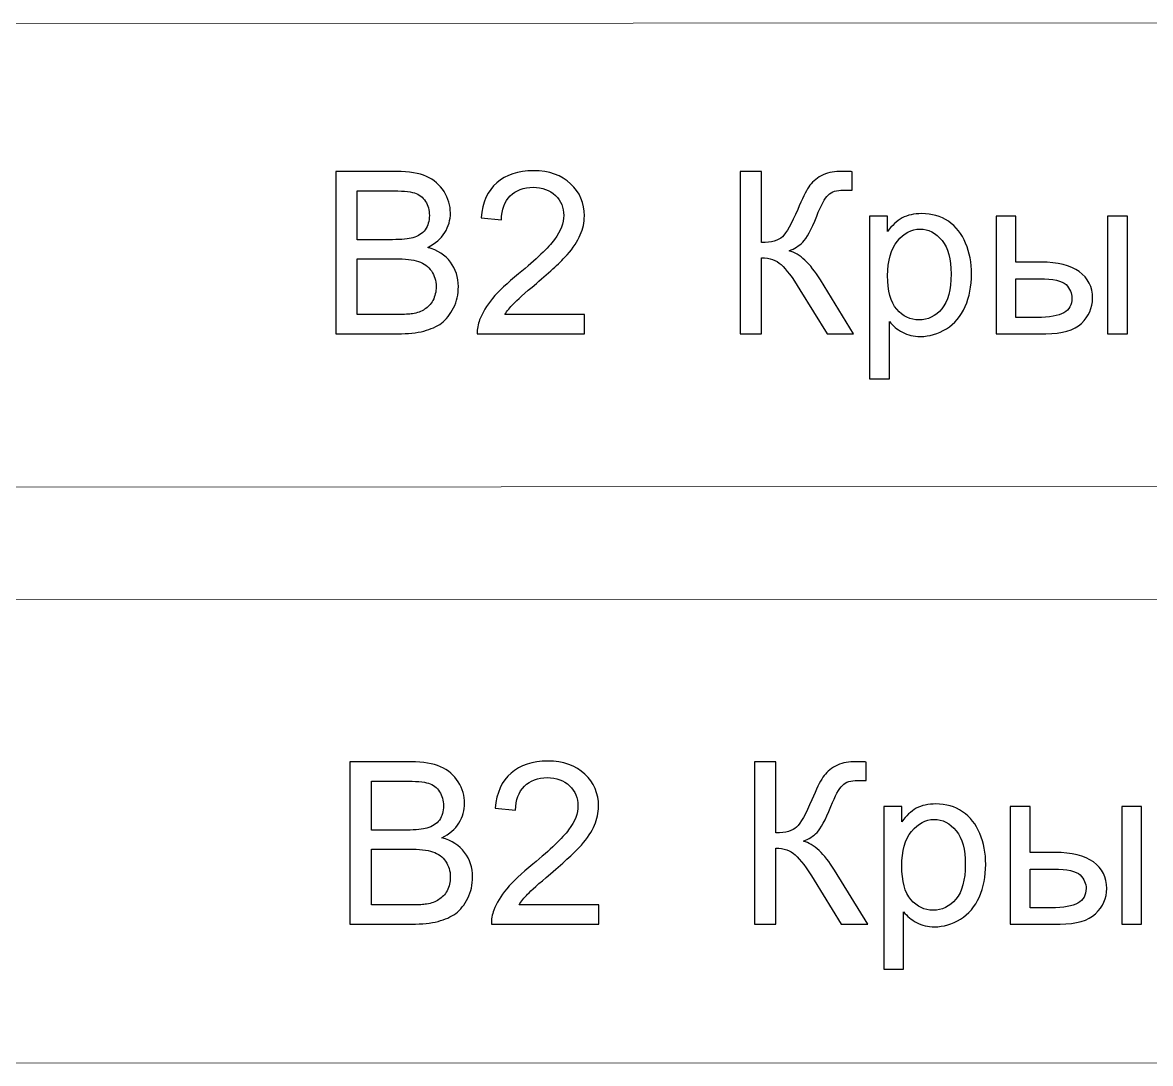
# Model space of a CAD drawing. Header units: centimetres. Extents: x -109.1 to -53.6, y -10 to 49.4.
# Drawn here: x -102.609 to -100.502, y 23.426 to 25.37 of the extents above; entities that cross this region are included whole.
import ezdxf

# ---------------------------------------------------------------- set-up
doc = ezdxf.new("R2010")
doc.units = ezdxf.units.CM
doc.header["$MEASUREMENT"] = 0
doc.layers.add('layer 1', color=7, linetype='Continuous')

msp = doc.modelspace()

# ---------------------------------------------------------------- linework, layer by layer
at = {"layer": 'layer 1', "color": 250, "lineweight": 20}
for points in [[(-108.71222, 25.36748), (-108.92754, 25.19911), (-108.8065, 24.83814), (-108.65128, 24.50192), (-108.65128, 24.50192), (-108.65128, 24.50192), (-94.77891, 24.50345), (-94.77891, 24.50345), (-94.77891, 24.50345), (-94.77891, 24.50345), (-94.22492, 25.36975), (-94.22492, 25.36975), (-94.22492, 25.36975), (-94.22492, 25.36975), (-108.71222, 25.36748), (-108.71222, 25.36748)], [(-94.34129, 24.29152), (-94.12598, 24.12315), (-94.24701, 23.76218), (-94.40223, 23.42596), (-94.40223, 23.42596), (-94.40223, 23.42596), (-108.27459, 23.42749), (-108.27459, 23.42749), (-108.27459, 23.42749), (-108.27459, 23.42749), (-108.8286, 24.29379), (-108.8286, 24.29379), (-108.8286, 24.29379), (-108.8286, 24.29379), (-94.34129, 24.29152), (-94.34129, 24.29152)]]:
    msp.add_open_spline(points, degree=3, knots=[0, 0, 0, 0, 0.2, 0.2, 0.2, 0.2, 0.4, 0.4, 0.4, 0.4, 0.6, 0.6, 0.6, 0.6, 1, 1, 1, 1], dxfattribs=at)
at = {"layer": 'layer 1', "color": 242}
for points, knots in [([(-102.02376, 24.78858), (-102.02376, 24.78858), (-102.02376, 25.09169), (-102.02376, 25.09169), (-102.02376, 25.09169), (-102.02376, 25.09169), (-101.90988, 25.09169), (-101.90988, 25.09169), (-101.90988, 25.09169), (-101.8866, 25.09169), (-101.86839, 25.08872), (-101.85442, 25.08237), (-101.85442, 25.08237), (-101.84003, 25.07645), (-101.82945, 25.06671), (-101.8214, 25.05401), (-101.8214, 25.05401), (-101.81336, 25.04131), (-101.80955, 25.02819), (-101.80955, 25.01422), (-101.80955, 25.01422), (-101.80955, 25.00109), (-101.81294, 24.98882), (-101.82013, 24.97739), (-101.82013, 24.97739), (-101.82691, 24.96596), (-101.83749, 24.95707), (-101.85188, 24.94987), (-101.85188, 24.94987), (-101.83368, 24.94437), (-101.81929, 24.93548), (-101.80955, 24.92235), (-101.80955, 24.92235), (-101.79981, 24.90923), (-101.79473, 24.89399), (-101.79473, 24.87663), (-101.79473, 24.87663), (-101.79473, 24.86224), (-101.7977, 24.84912), (-101.80362, 24.83684), (-101.80362, 24.83684), (-101.80997, 24.82456), (-101.81717, 24.81525), (-101.82606, 24.80848), (-101.82606, 24.80848), (-101.83495, 24.80213), (-101.84596, 24.79705), (-101.85908, 24.79366), (-101.85908, 24.79366), (-101.87263, 24.79027), (-101.88871, 24.78858), (-101.90819, 24.78858), (-101.90819, 24.78858), (-101.90819, 24.78858), (-102.02376, 24.78858), (-102.02376, 24.78858)], [0, 0, 0, 0, 0.0666667, 0.0666667, 0.0666667, 0.0666667, 0.1333333, 0.1333333, 0.1333333, 0.1333333, 0.2, 0.2, 0.2, 0.2, 0.2666667, 0.2666667, 0.2666667, 0.2666667, 0.3333333, 0.3333333, 0.3333333, 0.3333333, 0.4, 0.4, 0.4, 0.4, 0.4666667, 0.4666667, 0.4666667, 0.4666667, 0.5333333, 0.5333333, 0.5333333, 0.5333333, 0.6, 0.6, 0.6, 0.6, 0.6666667, 0.6666667, 0.6666667, 0.6666667, 0.7333333, 0.7333333, 0.7333333, 0.7333333, 0.8, 0.8, 0.8, 0.8, 0.8666667, 0.8666667, 0.8666667, 0.8666667, 1, 1, 1, 1]), ([(-101.55894, 24.82456), (-101.55894, 24.82456), (-101.55894, 24.78858), (-101.55894, 24.78858), (-101.55894, 24.78858), (-101.55894, 24.78858), (-101.7596, 24.78858), (-101.7596, 24.78858), (-101.7596, 24.78858), (-101.7596, 24.79747), (-101.75833, 24.80636), (-101.75494, 24.8144), (-101.75494, 24.8144), (-101.74986, 24.82795), (-101.74182, 24.8415), (-101.73081, 24.85462), (-101.73081, 24.85462), (-101.71938, 24.86817), (-101.7033, 24.88341), (-101.68213, 24.90076), (-101.68213, 24.90076), (-101.64911, 24.92786), (-101.62667, 24.94902), (-101.61524, 24.96469), (-101.61524, 24.96469), (-101.60339, 24.98077), (-101.59789, 24.99559), (-101.59789, 25.00956), (-101.59789, 25.00956), (-101.59789, 25.02438), (-101.60297, 25.03665), (-101.61355, 25.04681), (-101.61355, 25.04681), (-101.62413, 25.05697), (-101.6381, 25.06205), (-101.65504, 25.06205), (-101.65504, 25.06205), (-101.67282, 25.06205), (-101.68721, 25.05655), (-101.69779, 25.04597), (-101.69779, 25.04597), (-101.7088, 25.03538), (-101.71388, 25.02014), (-101.7143, 25.00152), (-101.7143, 25.00152), (-101.7143, 25.00152), (-101.7524, 25.00533), (-101.7524, 25.00533), (-101.7524, 25.00533), (-101.74986, 25.03369), (-101.74013, 25.0557), (-101.72277, 25.07052), (-101.72277, 25.07052), (-101.70584, 25.08534), (-101.68298, 25.09296), (-101.65419, 25.09296), (-101.65419, 25.09296), (-101.62498, 25.09296), (-101.60212, 25.08491), (-101.58519, 25.06883), (-101.58519, 25.06883), (-101.56783, 25.05274), (-101.55936, 25.03242), (-101.55936, 25.00871), (-101.55936, 25.00871), (-101.55936, 24.99644), (-101.5619, 24.98458), (-101.56698, 24.97315), (-101.56698, 24.97315), (-101.57206, 24.9613), (-101.58011, 24.94902), (-101.59154, 24.9359), (-101.59154, 24.9359), (-101.60339, 24.9232), (-101.62244, 24.90542), (-101.64911, 24.88256), (-101.64911, 24.88256), (-101.67155, 24.86393), (-101.68552, 24.85123), (-101.69187, 24.84446), (-101.69187, 24.84446), (-101.69822, 24.83769), (-101.70372, 24.83134), (-101.70795, 24.82456), (-101.70795, 24.82456), (-101.70795, 24.82456), (-101.55894, 24.82456), (-101.55894, 24.82456)], [0, 0, 0, 0, 0.0434783, 0.0434783, 0.0434783, 0.0434783, 0.0869565, 0.0869565, 0.0869565, 0.0869565, 0.1304348, 0.1304348, 0.1304348, 0.1304348, 0.173913, 0.173913, 0.173913, 0.173913, 0.2173913, 0.2173913, 0.2173913, 0.2173913, 0.2608696, 0.2608696, 0.2608696, 0.2608696, 0.3043478, 0.3043478, 0.3043478, 0.3043478, 0.3478261, 0.3478261, 0.3478261, 0.3478261, 0.3913043, 0.3913043, 0.3913043, 0.3913043, 0.4347826, 0.4347826, 0.4347826, 0.4347826, 0.4782609, 0.4782609, 0.4782609, 0.4782609, 0.5217391, 0.5217391, 0.5217391, 0.5217391, 0.5652174, 0.5652174, 0.5652174, 0.5652174, 0.6086957, 0.6086957, 0.6086957, 0.6086957, 0.6521739, 0.6521739, 0.6521739, 0.6521739, 0.6956522, 0.6956522, 0.6956522, 0.6956522, 0.7391304, 0.7391304, 0.7391304, 0.7391304, 0.7826087, 0.7826087, 0.7826087, 0.7826087, 0.826087, 0.826087, 0.826087, 0.826087, 0.8695652, 0.8695652, 0.8695652, 0.8695652, 0.9130435, 0.9130435, 0.9130435, 0.9130435, 1, 1, 1, 1]), ([(-101.26818, 25.09169), (-101.26818, 25.09169), (-101.22838, 25.09169), (-101.22838, 25.09169), (-101.22838, 25.09169), (-101.22838, 25.09169), (-101.22838, 24.95876), (-101.22838, 24.95876), (-101.22838, 24.95876), (-101.20976, 24.95876), (-101.19706, 24.96257), (-101.18944, 24.96977), (-101.18944, 24.96977), (-101.18224, 24.97654), (-101.1725, 24.9939), (-101.16107, 25.02057), (-101.16107, 25.02057), (-101.15261, 25.04046), (-101.14583, 25.05443), (-101.14033, 25.0629), (-101.14033, 25.0629), (-101.13483, 25.07094), (-101.12721, 25.07772), (-101.11705, 25.08364), (-101.11705, 25.08364), (-101.10689, 25.08915), (-101.09588, 25.09169), (-101.0836, 25.09169), (-101.0836, 25.09169), (-101.06836, 25.09169), (-101.06032, 25.09169), (-101.05947, 25.09126), (-101.05947, 25.09126), (-101.05947, 25.09126), (-101.05947, 25.05655), (-101.05947, 25.05655), (-101.05947, 25.05655), (-101.06074, 25.05655), (-101.06328, 25.05697), (-101.06752, 25.05697), (-101.06752, 25.05697), (-101.07175, 25.05697), (-101.07429, 25.05697), (-101.07556, 25.05697), (-101.07556, 25.05697), (-101.08826, 25.05697), (-101.09757, 25.05401), (-101.10392, 25.04766), (-101.10392, 25.04766), (-101.11027, 25.04173), (-101.11747, 25.02819), (-101.12551, 25.00829), (-101.12551, 25.00829), (-101.13567, 24.98247), (-101.14456, 24.96638), (-101.15134, 24.95961), (-101.15134, 24.95961), (-101.15853, 24.95283), (-101.167, 24.94775), (-101.17674, 24.94352), (-101.17674, 24.94352), (-101.15726, 24.93844), (-101.13779, 24.92024), (-101.11874, 24.88933), (-101.11874, 24.88933), (-101.11874, 24.88933), (-101.05651, 24.78858), (-101.05651, 24.78858), (-101.05651, 24.78858), (-101.05651, 24.78858), (-101.10604, 24.78858), (-101.10604, 24.78858), (-101.10604, 24.78858), (-101.10604, 24.78858), (-101.15684, 24.87071), (-101.15684, 24.87071), (-101.15684, 24.87071), (-101.17081, 24.89357), (-101.18266, 24.90923), (-101.19198, 24.9177), (-101.19198, 24.9177), (-101.20129, 24.92616), (-101.21314, 24.9304), (-101.22838, 24.9304), (-101.22838, 24.9304), (-101.22838, 24.9304), (-101.22838, 24.78858), (-101.22838, 24.78858), (-101.22838, 24.78858), (-101.22838, 24.78858), (-101.26818, 24.78858), (-101.26818, 24.78858), (-101.26818, 24.78858), (-101.26818, 24.78858), (-101.26818, 25.09169), (-101.26818, 25.09169)], [0, 0, 0, 0, 0.04, 0.04, 0.04, 0.04, 0.08, 0.08, 0.08, 0.08, 0.12, 0.12, 0.12, 0.12, 0.16, 0.16, 0.16, 0.16, 0.2, 0.2, 0.2, 0.2, 0.24, 0.24, 0.24, 0.24, 0.28, 0.28, 0.28, 0.28, 0.32, 0.32, 0.32, 0.32, 0.36, 0.36, 0.36, 0.36, 0.4, 0.4, 0.4, 0.4, 0.44, 0.44, 0.44, 0.44, 0.48, 0.48, 0.48, 0.48, 0.52, 0.52, 0.52, 0.52, 0.56, 0.56, 0.56, 0.56, 0.6, 0.6, 0.6, 0.6, 0.64, 0.64, 0.64, 0.64, 0.68, 0.68, 0.68, 0.68, 0.72, 0.72, 0.72, 0.72, 0.76, 0.76, 0.76, 0.76, 0.8, 0.8, 0.8, 0.8, 0.84, 0.84, 0.84, 0.84, 0.88, 0.88, 0.88, 0.88, 0.92, 0.92, 0.92, 0.92, 1, 1, 1, 1]), ([(-101.98354, 24.96426), (-101.98354, 24.96426), (-101.91792, 24.96426), (-101.91792, 24.96426), (-101.91792, 24.96426), (-101.90014, 24.96426), (-101.88744, 24.96553), (-101.87982, 24.96765), (-101.87982, 24.96765), (-101.86966, 24.97104), (-101.86204, 24.97569), (-101.85654, 24.98289), (-101.85654, 24.98289), (-101.85146, 24.99009), (-101.84892, 24.99898), (-101.84892, 25.00956), (-101.84892, 25.00956), (-101.84892, 25.0193), (-101.85146, 25.02819), (-101.85612, 25.03581), (-101.85612, 25.03581), (-101.8612, 25.04343), (-101.86797, 25.04893), (-101.87686, 25.05147), (-101.87686, 25.05147), (-101.88575, 25.05443), (-101.90099, 25.0557), (-101.923, 25.0557), (-101.923, 25.0557), (-101.923, 25.0557), (-101.98354, 25.0557), (-101.98354, 25.0557), (-101.98354, 25.0557), (-101.98354, 25.0557), (-101.98354, 24.96426), (-101.98354, 24.96426)], [0, 0, 0, 0, 0.1, 0.1, 0.1, 0.1, 0.2, 0.2, 0.2, 0.2, 0.3, 0.3, 0.3, 0.3, 0.4, 0.4, 0.4, 0.4, 0.5, 0.5, 0.5, 0.5, 0.6, 0.6, 0.6, 0.6, 0.7, 0.7, 0.7, 0.7, 0.8, 0.8, 0.8, 0.8, 1, 1, 1, 1]), ([(-101.02688, 24.70434), (-101.02688, 24.70434), (-101.02688, 25.00829), (-101.02688, 25.00829), (-101.02688, 25.00829), (-101.02688, 25.00829), (-100.99301, 25.00829), (-100.99301, 25.00829), (-100.99301, 25.00829), (-100.99301, 25.00829), (-100.99301, 24.9795), (-100.99301, 24.9795), (-100.99301, 24.9795), (-100.98497, 24.99093), (-100.97608, 24.99898), (-100.96592, 25.0049), (-100.96592, 25.0049), (-100.95576, 25.01041), (-100.94348, 25.01295), (-100.92951, 25.01295), (-100.92951, 25.01295), (-100.91046, 25.01295), (-100.89395, 25.00829), (-100.87956, 24.99855), (-100.87956, 24.99855), (-100.86517, 24.98882), (-100.85458, 24.97527), (-100.84739, 24.95791), (-100.84739, 24.95791), (-100.83977, 24.94013), (-100.83638, 24.92108), (-100.83638, 24.89992), (-100.83638, 24.89992), (-100.83638, 24.87748), (-100.84019, 24.85716), (-100.84823, 24.83938), (-100.84823, 24.83938), (-100.85628, 24.82118), (-100.86813, 24.80763), (-100.88337, 24.79789), (-100.88337, 24.79789), (-100.89903, 24.78858), (-100.91512, 24.7835), (-100.93205, 24.7835), (-100.93205, 24.7835), (-100.94433, 24.7835), (-100.95534, 24.78604), (-100.9655, 24.79154), (-100.9655, 24.79154), (-100.97523, 24.79662), (-100.98328, 24.8034), (-100.98963, 24.81144), (-100.98963, 24.81144), (-100.98963, 24.81144), (-100.98963, 24.70434), (-100.98963, 24.70434), (-100.98963, 24.70434), (-100.98963, 24.70434), (-101.02688, 24.70434), (-101.02688, 24.70434)], [0, 0, 0, 0, 0.0625, 0.0625, 0.0625, 0.0625, 0.125, 0.125, 0.125, 0.125, 0.1875, 0.1875, 0.1875, 0.1875, 0.25, 0.25, 0.25, 0.25, 0.3125, 0.3125, 0.3125, 0.3125, 0.375, 0.375, 0.375, 0.375, 0.4375, 0.4375, 0.4375, 0.4375, 0.5, 0.5, 0.5, 0.5, 0.5625, 0.5625, 0.5625, 0.5625, 0.625, 0.625, 0.625, 0.625, 0.6875, 0.6875, 0.6875, 0.6875, 0.75, 0.75, 0.75, 0.75, 0.8125, 0.8125, 0.8125, 0.8125, 0.875, 0.875, 0.875, 0.875, 1, 1, 1, 1]), ([(-100.79066, 25.00829), (-100.79066, 25.00829), (-100.75341, 25.00829), (-100.75341, 25.00829), (-100.75341, 25.00829), (-100.75341, 25.00829), (-100.75341, 24.92235), (-100.75341, 24.92235), (-100.75341, 24.92235), (-100.75341, 24.92235), (-100.70642, 24.92235), (-100.70642, 24.92235), (-100.70642, 24.92235), (-100.67552, 24.92235), (-100.65181, 24.91643), (-100.6353, 24.90457), (-100.6353, 24.90457), (-100.61879, 24.89272), (-100.61032, 24.87621), (-100.61032, 24.85504), (-100.61032, 24.85504), (-100.61032, 24.83684), (-100.61752, 24.82118), (-100.63107, 24.80805), (-100.63107, 24.80805), (-100.64504, 24.79493), (-100.66705, 24.78858), (-100.69753, 24.78858), (-100.69753, 24.78858), (-100.69753, 24.78858), (-100.79066, 24.78858), (-100.79066, 24.78858), (-100.79066, 24.78858), (-100.79066, 24.78858), (-100.79066, 25.00829), (-100.79066, 25.00829)], [0, 0, 0, 0, 0.1, 0.1, 0.1, 0.1, 0.2, 0.2, 0.2, 0.2, 0.3, 0.3, 0.3, 0.3, 0.4, 0.4, 0.4, 0.4, 0.5, 0.5, 0.5, 0.5, 0.6, 0.6, 0.6, 0.6, 0.7, 0.7, 0.7, 0.7, 0.8, 0.8, 0.8, 0.8, 1, 1, 1, 1]), ([(-100.58238, 25.00829), (-100.58238, 25.00829), (-100.54513, 25.00829), (-100.54513, 25.00829), (-100.54513, 25.00829), (-100.54513, 25.00829), (-100.54513, 24.78858), (-100.54513, 24.78858), (-100.54513, 24.78858), (-100.54513, 24.78858), (-100.58238, 24.78858), (-100.58238, 24.78858), (-100.58238, 24.78858), (-100.58238, 24.78858), (-100.58238, 25.00829), (-100.58238, 25.00829)], [0, 0, 0, 0, 0.2, 0.2, 0.2, 0.2, 0.4, 0.4, 0.4, 0.4, 0.6, 0.6, 0.6, 0.6, 1, 1, 1, 1]), ([(-100.99301, 24.89695), (-100.99301, 24.86901), (-100.98751, 24.84785), (-100.97608, 24.8343), (-100.97608, 24.8343), (-100.96465, 24.82118), (-100.95068, 24.8144), (-100.93459, 24.8144), (-100.93459, 24.8144), (-100.91808, 24.8144), (-100.90369, 24.82118), (-100.89184, 24.83515), (-100.89184, 24.83515), (-100.88041, 24.84912), (-100.87448, 24.87071), (-100.87448, 24.90034), (-100.87448, 24.90034), (-100.87448, 24.92828), (-100.87998, 24.94902), (-100.89141, 24.96299), (-100.89141, 24.96299), (-100.90327, 24.97696), (-100.91681, 24.98416), (-100.9329, 24.98416), (-100.9329, 24.98416), (-100.94856, 24.98416), (-100.96253, 24.97654), (-100.97481, 24.96172), (-100.97481, 24.96172), (-100.98709, 24.94691), (-100.99301, 24.92532), (-100.99301, 24.89695)], [0, 0, 0, 0, 0.1111111, 0.1111111, 0.1111111, 0.1111111, 0.2222222, 0.2222222, 0.2222222, 0.2222222, 0.3333333, 0.3333333, 0.3333333, 0.3333333, 0.4444444, 0.4444444, 0.4444444, 0.4444444, 0.5555556, 0.5555556, 0.5555556, 0.5555556, 0.6666667, 0.6666667, 0.6666667, 0.6666667, 0.7777778, 0.7777778, 0.7777778, 0.7777778, 1, 1, 1, 1]), ([(-101.98354, 24.82456), (-101.98354, 24.82456), (-101.90819, 24.82456), (-101.90819, 24.82456), (-101.90819, 24.82456), (-101.89506, 24.82456), (-101.88617, 24.82499), (-101.88067, 24.82583), (-101.88067, 24.82583), (-101.87136, 24.82753), (-101.86374, 24.83007), (-101.85781, 24.8343), (-101.85781, 24.8343), (-101.85146, 24.83811), (-101.84638, 24.84361), (-101.84215, 24.85081), (-101.84215, 24.85081), (-101.83834, 24.85843), (-101.83622, 24.8669), (-101.83622, 24.87663), (-101.83622, 24.87663), (-101.83622, 24.88764), (-101.83918, 24.89738), (-101.84511, 24.90584), (-101.84511, 24.90584), (-101.85061, 24.91431), (-101.85866, 24.92024), (-101.86924, 24.92362), (-101.86924, 24.92362), (-101.8794, 24.92701), (-101.89422, 24.9287), (-101.91327, 24.9287), (-101.91327, 24.9287), (-101.91327, 24.9287), (-101.98354, 24.9287), (-101.98354, 24.9287), (-101.98354, 24.9287), (-101.98354, 24.9287), (-101.98354, 24.82456), (-101.98354, 24.82456)], [0, 0, 0, 0, 0.0909091, 0.0909091, 0.0909091, 0.0909091, 0.1818182, 0.1818182, 0.1818182, 0.1818182, 0.2727273, 0.2727273, 0.2727273, 0.2727273, 0.3636364, 0.3636364, 0.3636364, 0.3636364, 0.4545455, 0.4545455, 0.4545455, 0.4545455, 0.5454545, 0.5454545, 0.5454545, 0.5454545, 0.6363636, 0.6363636, 0.6363636, 0.6363636, 0.7272727, 0.7272727, 0.7272727, 0.7272727, 0.8181818, 0.8181818, 0.8181818, 0.8181818, 1, 1, 1, 1]), ([(-100.75341, 24.81906), (-100.75341, 24.81906), (-100.71446, 24.81906), (-100.71446, 24.81906), (-100.71446, 24.81906), (-100.69076, 24.81906), (-100.67382, 24.82202), (-100.66409, 24.82795), (-100.66409, 24.82795), (-100.65393, 24.83388), (-100.64885, 24.84277), (-100.64885, 24.85504), (-100.64885, 24.85504), (-100.64885, 24.86436), (-100.65266, 24.87282), (-100.65985, 24.88044), (-100.65985, 24.88044), (-100.66747, 24.88764), (-100.68398, 24.89145), (-100.70938, 24.89145), (-100.70938, 24.89145), (-100.70938, 24.89145), (-100.75341, 24.89145), (-100.75341, 24.89145), (-100.75341, 24.89145), (-100.75341, 24.89145), (-100.75341, 24.81906), (-100.75341, 24.81906)], [0, 0, 0, 0, 0.125, 0.125, 0.125, 0.125, 0.25, 0.25, 0.25, 0.25, 0.375, 0.375, 0.375, 0.375, 0.5, 0.5, 0.5, 0.5, 0.625, 0.625, 0.625, 0.625, 0.75, 0.75, 0.75, 0.75, 1, 1, 1, 1]), ([(-101.99729, 23.68616), (-101.99729, 23.68616), (-101.99729, 23.98927), (-101.99729, 23.98927), (-101.99729, 23.98927), (-101.99729, 23.98927), (-101.88341, 23.98927), (-101.88341, 23.98927), (-101.88341, 23.98927), (-101.86013, 23.98927), (-101.84192, 23.9863), (-101.82795, 23.97995), (-101.82795, 23.97995), (-101.81356, 23.97403), (-101.80298, 23.96429), (-101.79493, 23.95159), (-101.79493, 23.95159), (-101.78689, 23.93889), (-101.78308, 23.92577), (-101.78308, 23.9118), (-101.78308, 23.9118), (-101.78308, 23.89867), (-101.78647, 23.8864), (-101.79366, 23.87497), (-101.79366, 23.87497), (-101.80044, 23.86354), (-101.81102, 23.85465), (-101.82541, 23.84745), (-101.82541, 23.84745), (-101.80721, 23.84195), (-101.79282, 23.83306), (-101.78308, 23.81993), (-101.78308, 23.81993), (-101.77334, 23.80681), (-101.76826, 23.79157), (-101.76826, 23.77421), (-101.76826, 23.77421), (-101.76826, 23.75982), (-101.77123, 23.7467), (-101.77715, 23.73442), (-101.77715, 23.73442), (-101.7835, 23.72214), (-101.7907, 23.71283), (-101.79959, 23.70606), (-101.79959, 23.70606), (-101.80848, 23.69971), (-101.81949, 23.69463), (-101.83261, 23.69124), (-101.83261, 23.69124), (-101.84616, 23.68785), (-101.86224, 23.68616), (-101.88172, 23.68616), (-101.88172, 23.68616), (-101.88172, 23.68616), (-101.99729, 23.68616), (-101.99729, 23.68616)], [0, 0, 0, 0, 0.0666667, 0.0666667, 0.0666667, 0.0666667, 0.1333333, 0.1333333, 0.1333333, 0.1333333, 0.2, 0.2, 0.2, 0.2, 0.2666667, 0.2666667, 0.2666667, 0.2666667, 0.3333333, 0.3333333, 0.3333333, 0.3333333, 0.4, 0.4, 0.4, 0.4, 0.4666667, 0.4666667, 0.4666667, 0.4666667, 0.5333333, 0.5333333, 0.5333333, 0.5333333, 0.6, 0.6, 0.6, 0.6, 0.6666667, 0.6666667, 0.6666667, 0.6666667, 0.7333333, 0.7333333, 0.7333333, 0.7333333, 0.8, 0.8, 0.8, 0.8, 0.8666667, 0.8666667, 0.8666667, 0.8666667, 1, 1, 1, 1]), ([(-101.53247, 23.72214), (-101.53247, 23.72214), (-101.53247, 23.68616), (-101.53247, 23.68616), (-101.53247, 23.68616), (-101.53247, 23.68616), (-101.73313, 23.68616), (-101.73313, 23.68616), (-101.73313, 23.68616), (-101.73313, 23.69505), (-101.73186, 23.70394), (-101.72847, 23.71198), (-101.72847, 23.71198), (-101.72339, 23.72553), (-101.71535, 23.73908), (-101.70434, 23.7522), (-101.70434, 23.7522), (-101.69291, 23.76575), (-101.67683, 23.78099), (-101.65566, 23.79834), (-101.65566, 23.79834), (-101.62264, 23.82544), (-101.6002, 23.8466), (-101.58877, 23.86227), (-101.58877, 23.86227), (-101.57692, 23.87835), (-101.57142, 23.89317), (-101.57142, 23.90714), (-101.57142, 23.90714), (-101.57142, 23.92196), (-101.5765, 23.93423), (-101.58708, 23.94439), (-101.58708, 23.94439), (-101.59766, 23.95455), (-101.61163, 23.95963), (-101.62857, 23.95963), (-101.62857, 23.95963), (-101.64635, 23.95963), (-101.66074, 23.95413), (-101.67132, 23.94355), (-101.67132, 23.94355), (-101.68233, 23.93296), (-101.68741, 23.91772), (-101.68783, 23.8991), (-101.68783, 23.8991), (-101.68783, 23.8991), (-101.72593, 23.90291), (-101.72593, 23.90291), (-101.72593, 23.90291), (-101.72339, 23.93127), (-101.71366, 23.95328), (-101.6963, 23.9681), (-101.6963, 23.9681), (-101.67937, 23.98292), (-101.65651, 23.99054), (-101.62772, 23.99054), (-101.62772, 23.99054), (-101.59851, 23.99054), (-101.57565, 23.98249), (-101.55872, 23.96641), (-101.55872, 23.96641), (-101.54136, 23.95032), (-101.53289, 23.93), (-101.53289, 23.90629), (-101.53289, 23.90629), (-101.53289, 23.89402), (-101.53543, 23.88216), (-101.54051, 23.87073), (-101.54051, 23.87073), (-101.54559, 23.85888), (-101.55364, 23.8466), (-101.56507, 23.83348), (-101.56507, 23.83348), (-101.57692, 23.82078), (-101.59597, 23.803), (-101.62264, 23.78014), (-101.62264, 23.78014), (-101.64508, 23.76151), (-101.65905, 23.74881), (-101.6654, 23.74204), (-101.6654, 23.74204), (-101.67175, 23.73527), (-101.67725, 23.72892), (-101.68148, 23.72214), (-101.68148, 23.72214), (-101.68148, 23.72214), (-101.53247, 23.72214), (-101.53247, 23.72214)], [0, 0, 0, 0, 0.0434783, 0.0434783, 0.0434783, 0.0434783, 0.0869565, 0.0869565, 0.0869565, 0.0869565, 0.1304348, 0.1304348, 0.1304348, 0.1304348, 0.173913, 0.173913, 0.173913, 0.173913, 0.2173913, 0.2173913, 0.2173913, 0.2173913, 0.2608696, 0.2608696, 0.2608696, 0.2608696, 0.3043478, 0.3043478, 0.3043478, 0.3043478, 0.3478261, 0.3478261, 0.3478261, 0.3478261, 0.3913043, 0.3913043, 0.3913043, 0.3913043, 0.4347826, 0.4347826, 0.4347826, 0.4347826, 0.4782609, 0.4782609, 0.4782609, 0.4782609, 0.5217391, 0.5217391, 0.5217391, 0.5217391, 0.5652174, 0.5652174, 0.5652174, 0.5652174, 0.6086957, 0.6086957, 0.6086957, 0.6086957, 0.6521739, 0.6521739, 0.6521739, 0.6521739, 0.6956522, 0.6956522, 0.6956522, 0.6956522, 0.7391304, 0.7391304, 0.7391304, 0.7391304, 0.7826087, 0.7826087, 0.7826087, 0.7826087, 0.826087, 0.826087, 0.826087, 0.826087, 0.8695652, 0.8695652, 0.8695652, 0.8695652, 0.9130435, 0.9130435, 0.9130435, 0.9130435, 1, 1, 1, 1]), ([(-101.24173, 23.98927), (-101.24173, 23.98927), (-101.20193, 23.98927), (-101.20193, 23.98927), (-101.20193, 23.98927), (-101.20193, 23.98927), (-101.20193, 23.85634), (-101.20193, 23.85634), (-101.20193, 23.85634), (-101.18331, 23.85634), (-101.17061, 23.86015), (-101.16299, 23.86735), (-101.16299, 23.86735), (-101.15579, 23.87412), (-101.14605, 23.89148), (-101.13462, 23.91815), (-101.13462, 23.91815), (-101.12616, 23.93804), (-101.11938, 23.95201), (-101.11388, 23.96048), (-101.11388, 23.96048), (-101.10838, 23.96852), (-101.10076, 23.9753), (-101.0906, 23.98122), (-101.0906, 23.98122), (-101.08044, 23.98673), (-101.06943, 23.98927), (-101.05715, 23.98927), (-101.05715, 23.98927), (-101.04191, 23.98927), (-101.03387, 23.98927), (-101.03302, 23.98884), (-101.03302, 23.98884), (-101.03302, 23.98884), (-101.03302, 23.95413), (-101.03302, 23.95413), (-101.03302, 23.95413), (-101.03429, 23.95413), (-101.03683, 23.95455), (-101.04107, 23.95455), (-101.04107, 23.95455), (-101.0453, 23.95455), (-101.04784, 23.95455), (-101.04911, 23.95455), (-101.04911, 23.95455), (-101.06181, 23.95455), (-101.07112, 23.95159), (-101.07747, 23.94524), (-101.07747, 23.94524), (-101.08382, 23.93931), (-101.09102, 23.92577), (-101.09906, 23.90587), (-101.09906, 23.90587), (-101.10922, 23.88005), (-101.11811, 23.86396), (-101.12489, 23.85719), (-101.12489, 23.85719), (-101.13208, 23.85041), (-101.14055, 23.84533), (-101.15029, 23.8411), (-101.15029, 23.8411), (-101.13081, 23.83602), (-101.11134, 23.81782), (-101.09229, 23.78691), (-101.09229, 23.78691), (-101.09229, 23.78691), (-101.03006, 23.68616), (-101.03006, 23.68616), (-101.03006, 23.68616), (-101.03006, 23.68616), (-101.07959, 23.68616), (-101.07959, 23.68616), (-101.07959, 23.68616), (-101.07959, 23.68616), (-101.13039, 23.76829), (-101.13039, 23.76829), (-101.13039, 23.76829), (-101.14436, 23.79115), (-101.15621, 23.80681), (-101.16553, 23.81528), (-101.16553, 23.81528), (-101.17484, 23.82374), (-101.18669, 23.82798), (-101.20193, 23.82798), (-101.20193, 23.82798), (-101.20193, 23.82798), (-101.20193, 23.68616), (-101.20193, 23.68616), (-101.20193, 23.68616), (-101.20193, 23.68616), (-101.24173, 23.68616), (-101.24173, 23.68616), (-101.24173, 23.68616), (-101.24173, 23.68616), (-101.24173, 23.98927), (-101.24173, 23.98927)], [0, 0, 0, 0, 0.04, 0.04, 0.04, 0.04, 0.08, 0.08, 0.08, 0.08, 0.12, 0.12, 0.12, 0.12, 0.16, 0.16, 0.16, 0.16, 0.2, 0.2, 0.2, 0.2, 0.24, 0.24, 0.24, 0.24, 0.28, 0.28, 0.28, 0.28, 0.32, 0.32, 0.32, 0.32, 0.36, 0.36, 0.36, 0.36, 0.4, 0.4, 0.4, 0.4, 0.44, 0.44, 0.44, 0.44, 0.48, 0.48, 0.48, 0.48, 0.52, 0.52, 0.52, 0.52, 0.56, 0.56, 0.56, 0.56, 0.6, 0.6, 0.6, 0.6, 0.64, 0.64, 0.64, 0.64, 0.68, 0.68, 0.68, 0.68, 0.72, 0.72, 0.72, 0.72, 0.76, 0.76, 0.76, 0.76, 0.8, 0.8, 0.8, 0.8, 0.84, 0.84, 0.84, 0.84, 0.88, 0.88, 0.88, 0.88, 0.92, 0.92, 0.92, 0.92, 1, 1, 1, 1]), ([(-101.95707, 23.86184), (-101.95707, 23.86184), (-101.89145, 23.86184), (-101.89145, 23.86184), (-101.89145, 23.86184), (-101.87367, 23.86184), (-101.86097, 23.86311), (-101.85335, 23.86523), (-101.85335, 23.86523), (-101.84319, 23.86862), (-101.83557, 23.87327), (-101.83007, 23.88047), (-101.83007, 23.88047), (-101.82499, 23.88767), (-101.82245, 23.89656), (-101.82245, 23.90714), (-101.82245, 23.90714), (-101.82245, 23.91688), (-101.82499, 23.92577), (-101.82965, 23.93339), (-101.82965, 23.93339), (-101.83473, 23.94101), (-101.8415, 23.94651), (-101.85039, 23.94905), (-101.85039, 23.94905), (-101.85928, 23.95201), (-101.87452, 23.95328), (-101.89653, 23.95328), (-101.89653, 23.95328), (-101.89653, 23.95328), (-101.95707, 23.95328), (-101.95707, 23.95328), (-101.95707, 23.95328), (-101.95707, 23.95328), (-101.95707, 23.86184), (-101.95707, 23.86184)], [0, 0, 0, 0, 0.1, 0.1, 0.1, 0.1, 0.2, 0.2, 0.2, 0.2, 0.3, 0.3, 0.3, 0.3, 0.4, 0.4, 0.4, 0.4, 0.5, 0.5, 0.5, 0.5, 0.6, 0.6, 0.6, 0.6, 0.7, 0.7, 0.7, 0.7, 0.8, 0.8, 0.8, 0.8, 1, 1, 1, 1]), ([(-101.00043, 23.60192), (-101.00043, 23.60192), (-101.00043, 23.90587), (-101.00043, 23.90587), (-101.00043, 23.90587), (-101.00043, 23.90587), (-100.96656, 23.90587), (-100.96656, 23.90587), (-100.96656, 23.90587), (-100.96656, 23.90587), (-100.96656, 23.87708), (-100.96656, 23.87708), (-100.96656, 23.87708), (-100.95852, 23.88851), (-100.94963, 23.89656), (-100.93947, 23.90248), (-100.93947, 23.90248), (-100.92931, 23.90799), (-100.91703, 23.91053), (-100.90306, 23.91053), (-100.90306, 23.91053), (-100.88401, 23.91053), (-100.8675, 23.90587), (-100.85311, 23.89613), (-100.85311, 23.89613), (-100.83872, 23.8864), (-100.82813, 23.87285), (-100.82094, 23.85549), (-100.82094, 23.85549), (-100.81332, 23.83771), (-100.80993, 23.81866), (-100.80993, 23.7975), (-100.80993, 23.7975), (-100.80993, 23.77506), (-100.81374, 23.75474), (-100.82178, 23.73696), (-100.82178, 23.73696), (-100.82983, 23.71876), (-100.84168, 23.70521), (-100.85692, 23.69547), (-100.85692, 23.69547), (-100.87258, 23.68616), (-100.88867, 23.68108), (-100.9056, 23.68108), (-100.9056, 23.68108), (-100.91788, 23.68108), (-100.92889, 23.68362), (-100.93905, 23.68912), (-100.93905, 23.68912), (-100.94878, 23.6942), (-100.95683, 23.70098), (-100.96318, 23.70902), (-100.96318, 23.70902), (-100.96318, 23.70902), (-100.96318, 23.60192), (-100.96318, 23.60192), (-100.96318, 23.60192), (-100.96318, 23.60192), (-101.00043, 23.60192), (-101.00043, 23.60192)], [0, 0, 0, 0, 0.0625, 0.0625, 0.0625, 0.0625, 0.125, 0.125, 0.125, 0.125, 0.1875, 0.1875, 0.1875, 0.1875, 0.25, 0.25, 0.25, 0.25, 0.3125, 0.3125, 0.3125, 0.3125, 0.375, 0.375, 0.375, 0.375, 0.4375, 0.4375, 0.4375, 0.4375, 0.5, 0.5, 0.5, 0.5, 0.5625, 0.5625, 0.5625, 0.5625, 0.625, 0.625, 0.625, 0.625, 0.6875, 0.6875, 0.6875, 0.6875, 0.75, 0.75, 0.75, 0.75, 0.8125, 0.8125, 0.8125, 0.8125, 0.875, 0.875, 0.875, 0.875, 1, 1, 1, 1]), ([(-100.76421, 23.90587), (-100.76421, 23.90587), (-100.72696, 23.90587), (-100.72696, 23.90587), (-100.72696, 23.90587), (-100.72696, 23.90587), (-100.72696, 23.81993), (-100.72696, 23.81993), (-100.72696, 23.81993), (-100.72696, 23.81993), (-100.67997, 23.81993), (-100.67997, 23.81993), (-100.67997, 23.81993), (-100.64907, 23.81993), (-100.62536, 23.81401), (-100.60885, 23.80215), (-100.60885, 23.80215), (-100.59234, 23.7903), (-100.58387, 23.77379), (-100.58387, 23.75262), (-100.58387, 23.75262), (-100.58387, 23.73442), (-100.59107, 23.71876), (-100.60462, 23.70563), (-100.60462, 23.70563), (-100.61859, 23.69251), (-100.6406, 23.68616), (-100.67108, 23.68616), (-100.67108, 23.68616), (-100.67108, 23.68616), (-100.76421, 23.68616), (-100.76421, 23.68616), (-100.76421, 23.68616), (-100.76421, 23.68616), (-100.76421, 23.90587), (-100.76421, 23.90587)], [0, 0, 0, 0, 0.1, 0.1, 0.1, 0.1, 0.2, 0.2, 0.2, 0.2, 0.3, 0.3, 0.3, 0.3, 0.4, 0.4, 0.4, 0.4, 0.5, 0.5, 0.5, 0.5, 0.6, 0.6, 0.6, 0.6, 0.7, 0.7, 0.7, 0.7, 0.8, 0.8, 0.8, 0.8, 1, 1, 1, 1]), ([(-100.55593, 23.90587), (-100.55593, 23.90587), (-100.51868, 23.90587), (-100.51868, 23.90587), (-100.51868, 23.90587), (-100.51868, 23.90587), (-100.51868, 23.68616), (-100.51868, 23.68616), (-100.51868, 23.68616), (-100.51868, 23.68616), (-100.55593, 23.68616), (-100.55593, 23.68616), (-100.55593, 23.68616), (-100.55593, 23.68616), (-100.55593, 23.90587), (-100.55593, 23.90587)], [0, 0, 0, 0, 0.2, 0.2, 0.2, 0.2, 0.4, 0.4, 0.4, 0.4, 0.6, 0.6, 0.6, 0.6, 1, 1, 1, 1]), ([(-100.96656, 23.79453), (-100.96656, 23.76659), (-100.96106, 23.74543), (-100.94963, 23.73188), (-100.94963, 23.73188), (-100.9382, 23.71876), (-100.92423, 23.71198), (-100.90814, 23.71198), (-100.90814, 23.71198), (-100.89163, 23.71198), (-100.87724, 23.71876), (-100.86539, 23.73273), (-100.86539, 23.73273), (-100.85396, 23.7467), (-100.84803, 23.76829), (-100.84803, 23.79792), (-100.84803, 23.79792), (-100.84803, 23.82586), (-100.85353, 23.8466), (-100.86496, 23.86057), (-100.86496, 23.86057), (-100.87682, 23.87454), (-100.89036, 23.88174), (-100.90645, 23.88174), (-100.90645, 23.88174), (-100.92211, 23.88174), (-100.93608, 23.87412), (-100.94836, 23.8593), (-100.94836, 23.8593), (-100.96064, 23.84449), (-100.96656, 23.8229), (-100.96656, 23.79453)], [0, 0, 0, 0, 0.1111111, 0.1111111, 0.1111111, 0.1111111, 0.2222222, 0.2222222, 0.2222222, 0.2222222, 0.3333333, 0.3333333, 0.3333333, 0.3333333, 0.4444444, 0.4444444, 0.4444444, 0.4444444, 0.5555556, 0.5555556, 0.5555556, 0.5555556, 0.6666667, 0.6666667, 0.6666667, 0.6666667, 0.7777778, 0.7777778, 0.7777778, 0.7777778, 1, 1, 1, 1]), ([(-101.95707, 23.72214), (-101.95707, 23.72214), (-101.88172, 23.72214), (-101.88172, 23.72214), (-101.88172, 23.72214), (-101.86859, 23.72214), (-101.8597, 23.72257), (-101.8542, 23.72341), (-101.8542, 23.72341), (-101.84489, 23.72511), (-101.83727, 23.72765), (-101.83134, 23.73188), (-101.83134, 23.73188), (-101.82499, 23.73569), (-101.81991, 23.74119), (-101.81568, 23.74839), (-101.81568, 23.74839), (-101.81187, 23.75601), (-101.80975, 23.76448), (-101.80975, 23.77421), (-101.80975, 23.77421), (-101.80975, 23.78522), (-101.81271, 23.79496), (-101.81864, 23.80342), (-101.81864, 23.80342), (-101.82414, 23.81189), (-101.83219, 23.81782), (-101.84277, 23.8212), (-101.84277, 23.8212), (-101.85293, 23.82459), (-101.86775, 23.82628), (-101.8868, 23.82628), (-101.8868, 23.82628), (-101.8868, 23.82628), (-101.95707, 23.82628), (-101.95707, 23.82628), (-101.95707, 23.82628), (-101.95707, 23.82628), (-101.95707, 23.72214), (-101.95707, 23.72214)], [0, 0, 0, 0, 0.0909091, 0.0909091, 0.0909091, 0.0909091, 0.1818182, 0.1818182, 0.1818182, 0.1818182, 0.2727273, 0.2727273, 0.2727273, 0.2727273, 0.3636364, 0.3636364, 0.3636364, 0.3636364, 0.4545455, 0.4545455, 0.4545455, 0.4545455, 0.5454545, 0.5454545, 0.5454545, 0.5454545, 0.6363636, 0.6363636, 0.6363636, 0.6363636, 0.7272727, 0.7272727, 0.7272727, 0.7272727, 0.8181818, 0.8181818, 0.8181818, 0.8181818, 1, 1, 1, 1]), ([(-100.72696, 23.71664), (-100.72696, 23.71664), (-100.68801, 23.71664), (-100.68801, 23.71664), (-100.68801, 23.71664), (-100.66431, 23.71664), (-100.64737, 23.7196), (-100.63764, 23.72553), (-100.63764, 23.72553), (-100.62748, 23.73146), (-100.6224, 23.74035), (-100.6224, 23.75262), (-100.6224, 23.75262), (-100.6224, 23.76194), (-100.62621, 23.7704), (-100.6334, 23.77802), (-100.6334, 23.77802), (-100.64102, 23.78522), (-100.65753, 23.78903), (-100.68293, 23.78903), (-100.68293, 23.78903), (-100.68293, 23.78903), (-100.72696, 23.78903), (-100.72696, 23.78903), (-100.72696, 23.78903), (-100.72696, 23.78903), (-100.72696, 23.71664), (-100.72696, 23.71664)], [0, 0, 0, 0, 0.125, 0.125, 0.125, 0.125, 0.25, 0.25, 0.25, 0.25, 0.375, 0.375, 0.375, 0.375, 0.5, 0.5, 0.5, 0.5, 0.625, 0.625, 0.625, 0.625, 0.75, 0.75, 0.75, 0.75, 1, 1, 1, 1])]:
    msp.add_open_spline(points, degree=3, knots=knots, dxfattribs=at)

doc.saveas('drawing.dxf')
